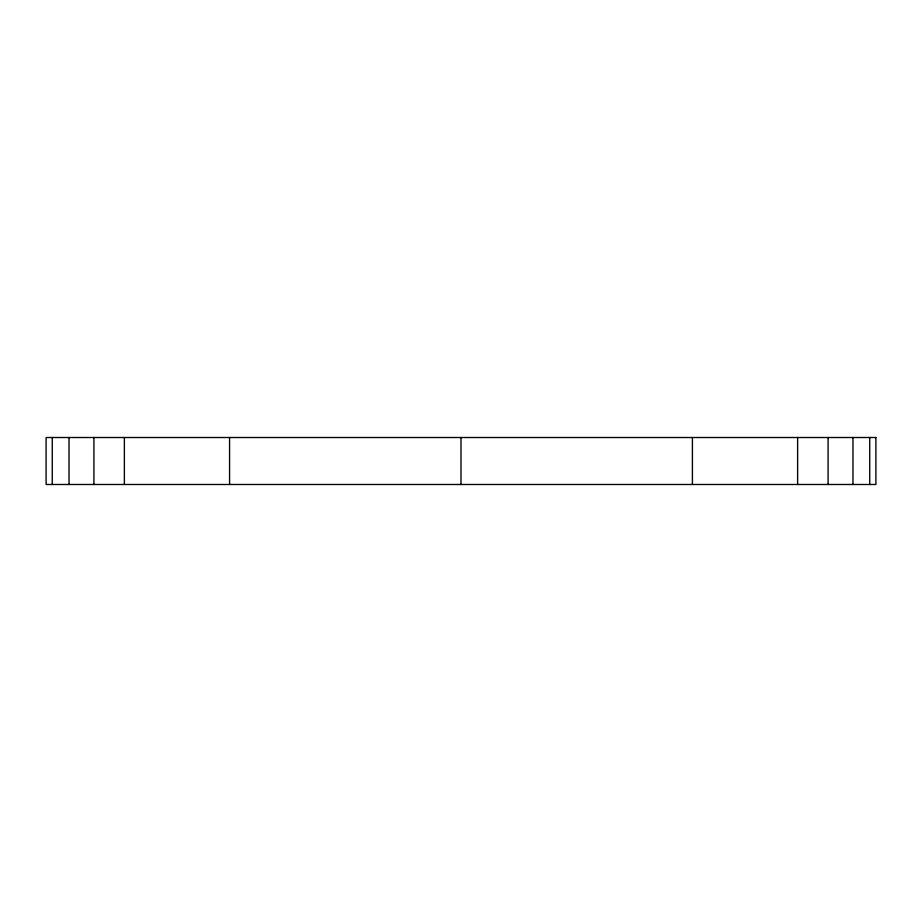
<?xml version="1.0" encoding="UTF-8"?>
<svg xmlns="http://www.w3.org/2000/svg" width="922" height="922" viewBox="0 0 922 922"><rect width="100%" height="100%" fill="white"/><g stroke="black" fill="none" stroke-linecap="round" stroke-linejoin="round"><path stroke-width="1.38" d="M869.746 437.512L869.746 484.488M852.965 437.512L852.965 484.488M828.083 437.512L828.083 484.488M797.622 437.512L797.622 484.488M692.422 437.512L692.422 484.488M461 437.512L461 484.488M229.578 437.512L229.578 484.488M124.378 437.512L124.378 484.488M93.917 437.512L93.917 484.488M69.035 437.512L69.035 484.488M52.254 437.512L52.254 484.488M875.9 437.512L46.1 437.512L46.1 484.488L875.9 484.488L875.9 437.512"/></g></svg>
